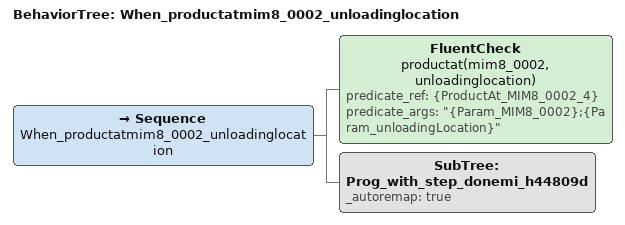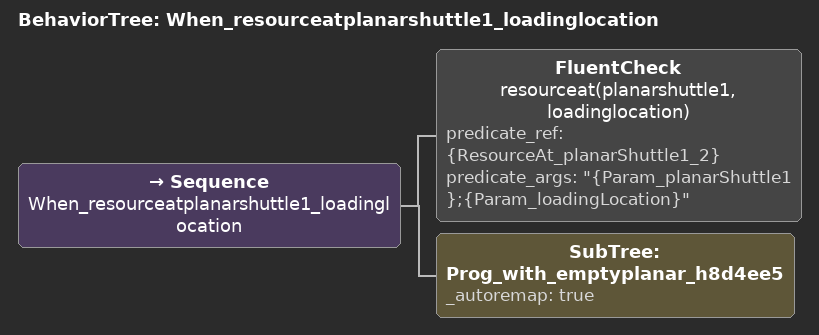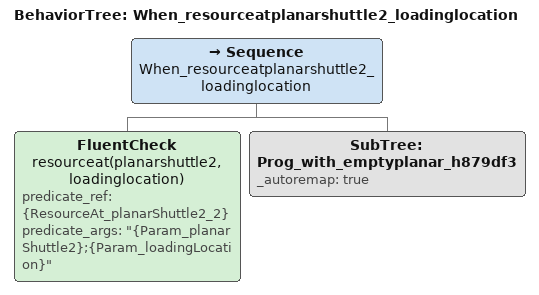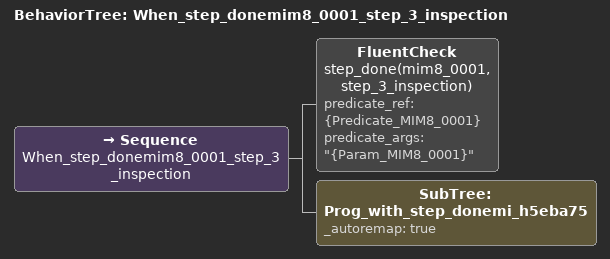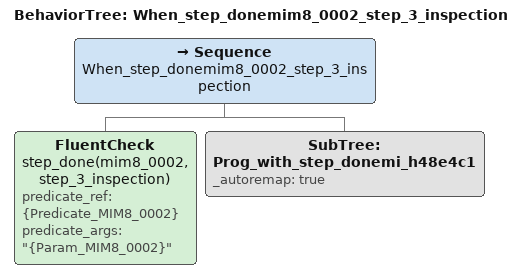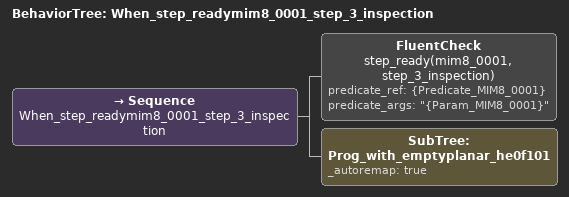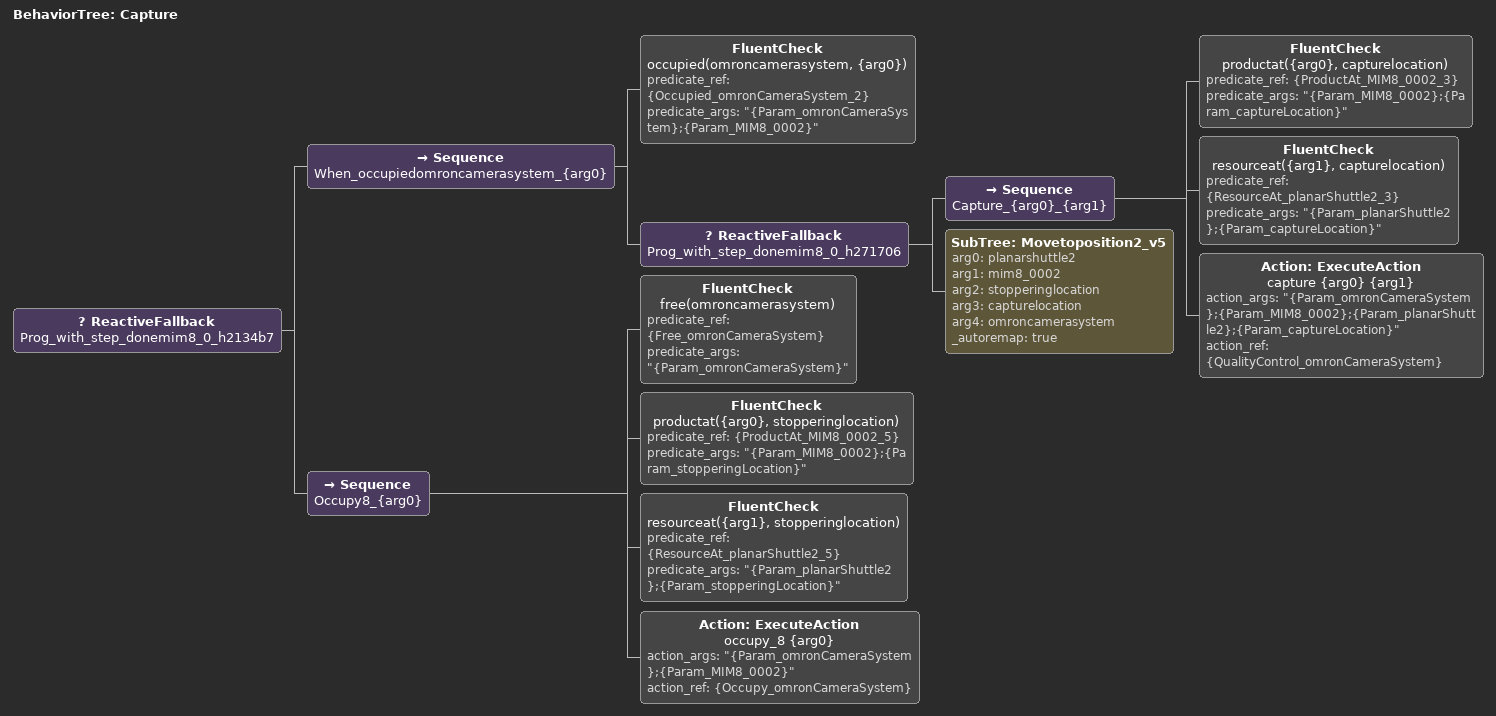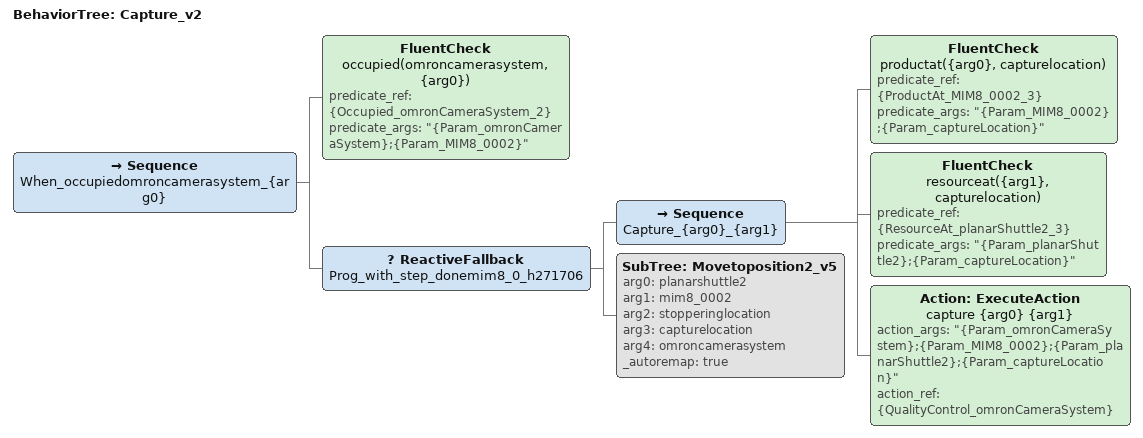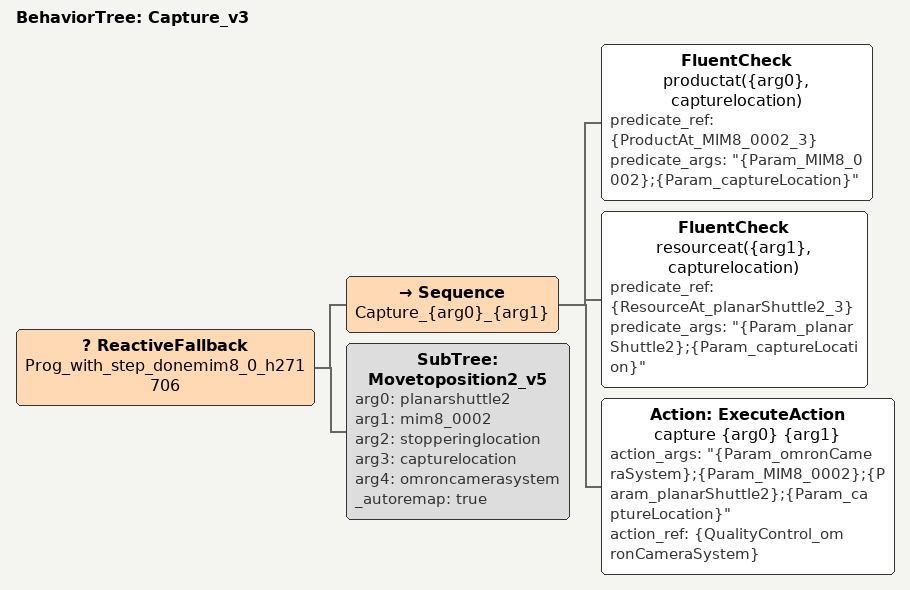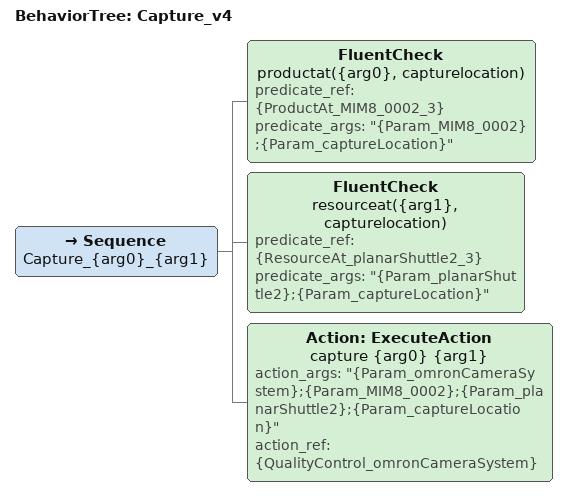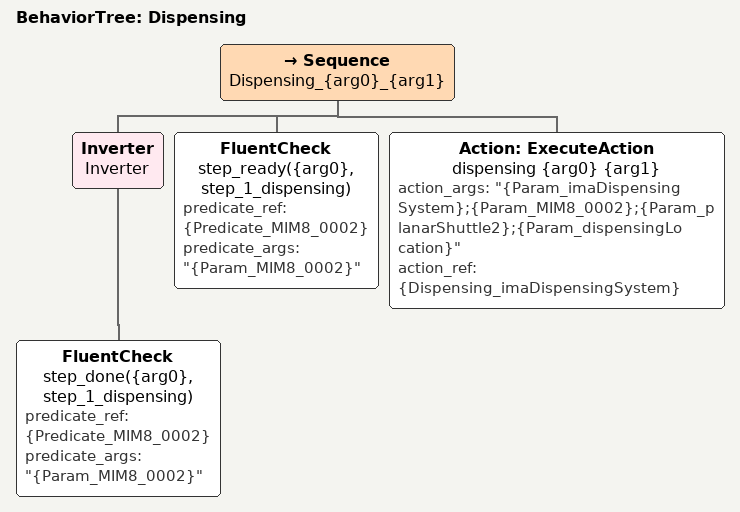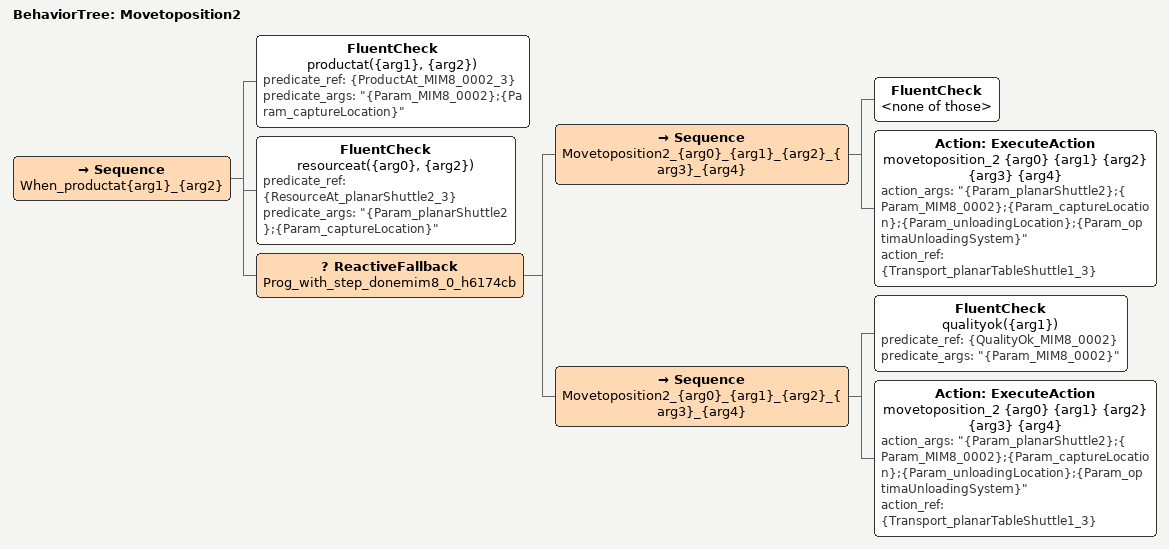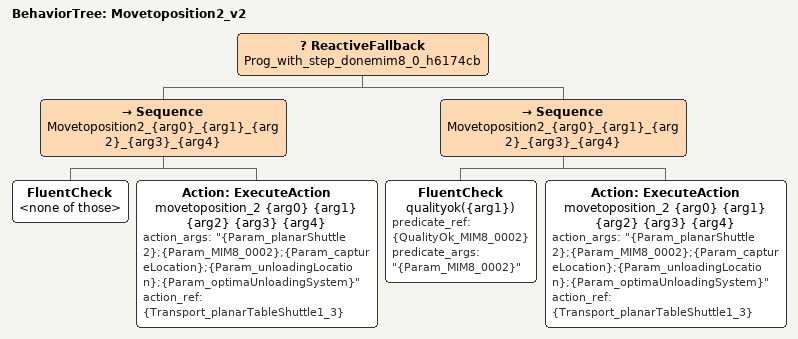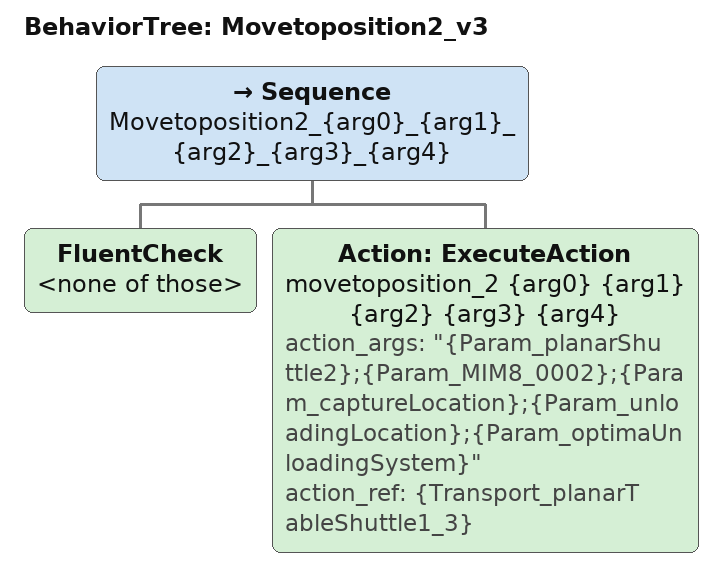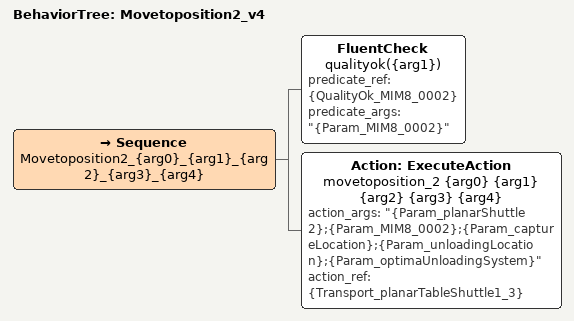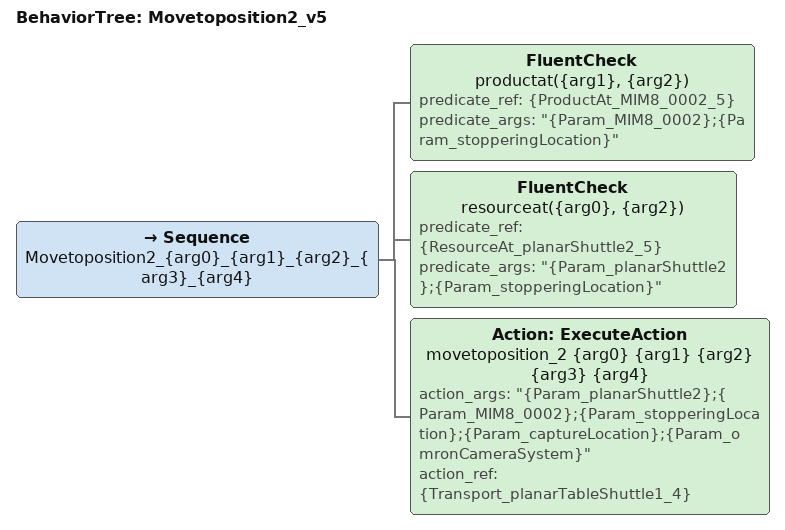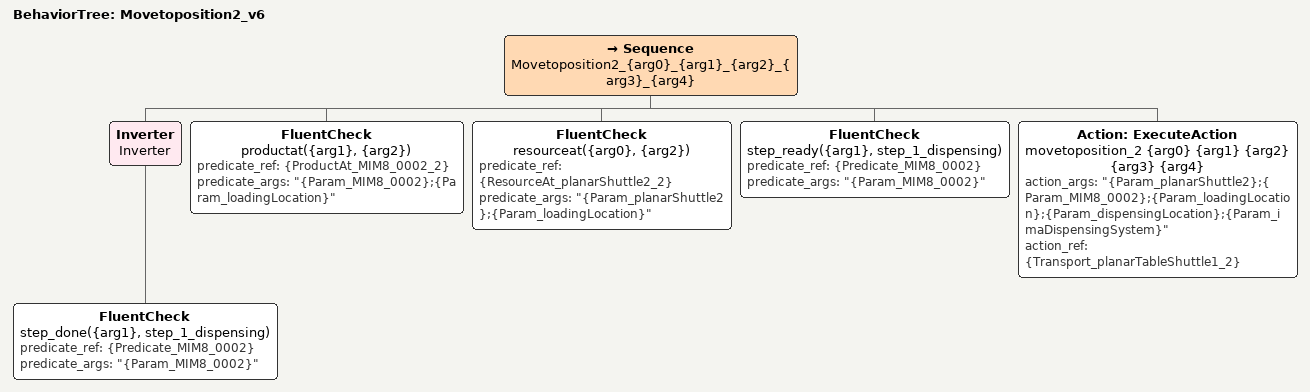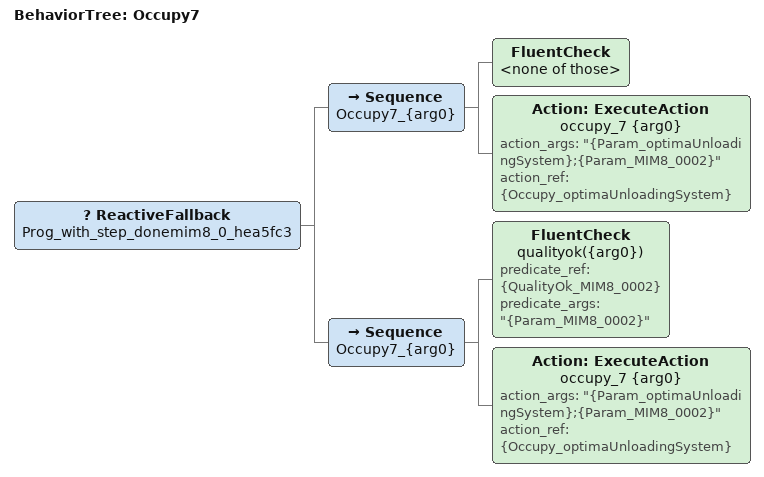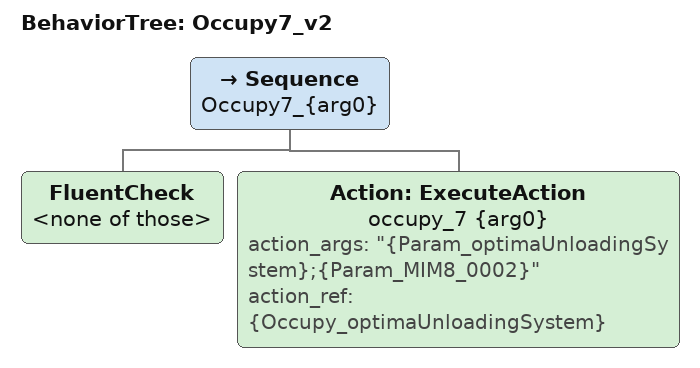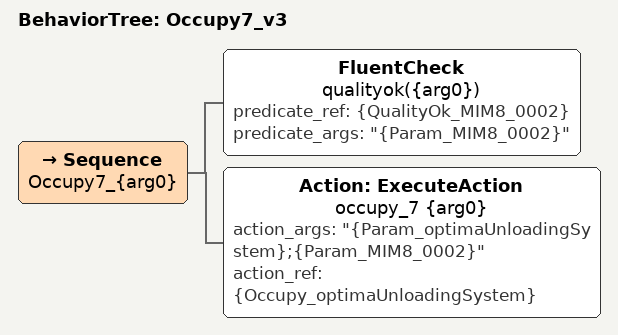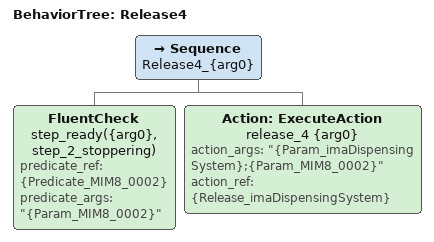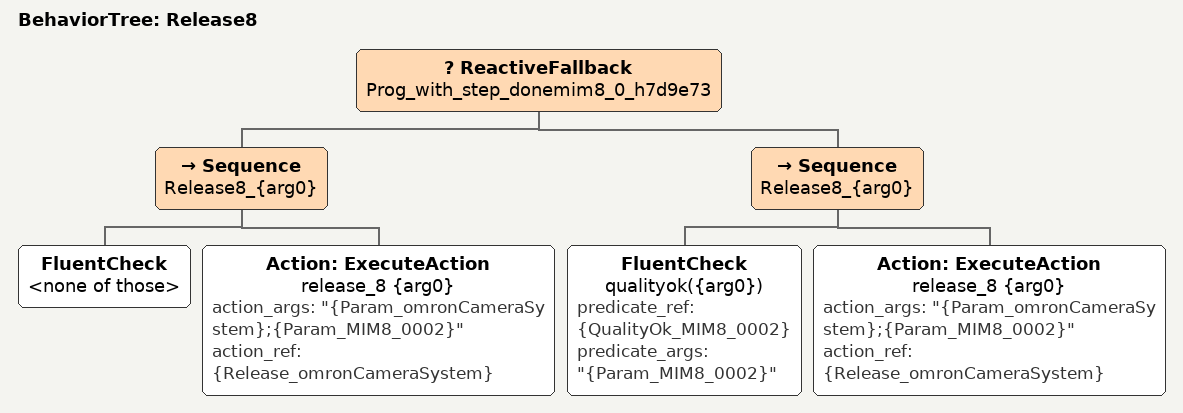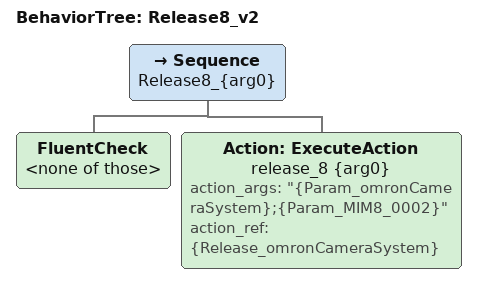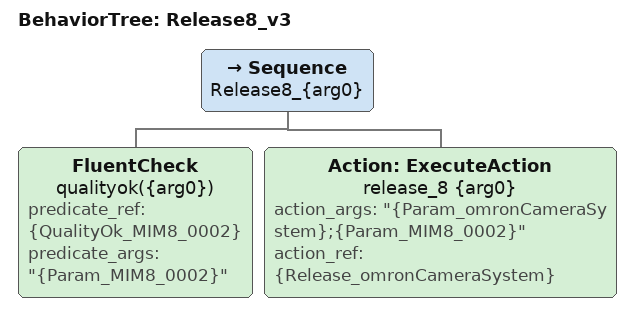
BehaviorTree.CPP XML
<BehaviorTree ID="When_productatmim8_0002_unloadinglocation">
  <Sequence name="When_productatmim8_0002_unloadinglocation">
    <FluentCheck name="productat(mim8_0002, unloadinglocation)" predicate_ref="{ProductAt_MIM8_0002_4}" predicate_args="&quot;{Param_MIM8_0002};{Param_unloadingLocation}&quot;"/>
    <SubTree ID="Prog_with_step_donemi_h44809d" _autoremap="true"/>
  </Sequence>
</BehaviorTree>

<BehaviorTree ID="When_resourceatplanarshuttle1_loadinglocation">
  <Sequence name="When_resourceatplanarshuttle1_loadinglocation">
    <FluentCheck name="resourceat(planarshuttle1, loadinglocation)" predicate_ref="{ResourceAt_planarShuttle1_2}" predicate_args="&quot;{Param_planarShuttle1};{Param_loadingLocation}&quot;"/>
    <SubTree ID="Prog_with_emptyplanar_h8d4ee5" _autoremap="true"/>
  </Sequence>
</BehaviorTree>

<BehaviorTree ID="When_resourceatplanarshuttle2_loadinglocation">
  <Sequence name="When_resourceatplanarshuttle2_loadinglocation">
    <FluentCheck name="resourceat(planarshuttle2, loadinglocation)" predicate_ref="{ResourceAt_planarShuttle2_2}" predicate_args="&quot;{Param_planarShuttle2};{Param_loadingLocation}&quot;"/>
    <SubTree ID="Prog_with_emptyplanar_h879df3" _autoremap="true"/>
  </Sequence>
</BehaviorTree>

<BehaviorTree ID="When_step_donemim8_0001_step_3_inspection">
  <Sequence name="When_step_donemim8_0001_step_3_inspection">
    <FluentCheck name="step_done(mim8_0001, step_3_inspection)" predicate_ref="{Predicate_MIM8_0001}" predicate_args="&quot;{Param_MIM8_0001}&quot;"/>
    <SubTree ID="Prog_with_step_donemi_h5eba75" _autoremap="true"/>
  </Sequence>
</BehaviorTree>

<BehaviorTree ID="When_step_donemim8_0002_step_3_inspection">
  <Sequence name="When_step_donemim8_0002_step_3_inspection">
    <FluentCheck name="step_done(mim8_0002, step_3_inspection)" predicate_ref="{Predicate_MIM8_0002}" predicate_args="&quot;{Param_MIM8_0002}&quot;"/>
    <SubTree ID="Prog_with_step_donemi_h48e4c1" _autoremap="true"/>
  </Sequence>
</BehaviorTree>

<BehaviorTree ID="When_step_readymim8_0001_step_3_inspection">
  <Sequence name="When_step_readymim8_0001_step_3_inspection">
    <FluentCheck name="step_ready(mim8_0001, step_3_inspection)" predicate_ref="{Predicate_MIM8_0001}" predicate_args="&quot;{Param_MIM8_0001}&quot;"/>
    <SubTree ID="Prog_with_emptyplanar_he0f101" _autoremap="true"/>
  </Sequence>
</BehaviorTree>

<BehaviorTree ID="Capture">
  <ReactiveFallback name="Prog_with_step_donemim8_0_h2134b7">
    <Sequence name="When_occupiedomroncamerasystem_{arg0}">
      <FluentCheck name="occupied(omroncamerasystem, {arg0})" predicate_ref="{Occupied_omronCameraSystem_2}" predicate_args="&quot;{Param_omronCameraSystem};{Param_MIM8_0002}&quot;"/>
      <ReactiveFallback name="Prog_with_step_donemim8_0_h271706">
        <Sequence name="Capture_{arg0}_{arg1}">
          <FluentCheck name="productat({arg0}, capturelocation)" predicate_ref="{ProductAt_MIM8_0002_3}" predicate_args="&quot;{Param_MIM8_0002};{Param_captureLocation}&quot;"/>
          <FluentCheck name="resourceat({arg1}, capturelocation)" predicate_ref="{ResourceAt_planarShuttle2_3}" predicate_args="&quot;{Param_planarShuttle2};{Param_captureLocation}&quot;"/>
          <Action ID="ExecuteAction" name="capture {arg0} {arg1}" action_args="&quot;{Param_omronCameraSystem};{Param_MIM8_0002};{Param_planarShuttle2};{Param_captureLocation}&quot;" action_ref="{QualityControl_omronCameraSystem}"/>
        </Sequence>
        <SubTree ID="Movetoposition2_v5" arg0="planarshuttle2" arg1="mim8_0002" arg2="stopperinglocation" arg3="capturelocation" arg4="omroncamerasystem" _autoremap="true"/>
      </ReactiveFallback>
    </Sequence>
    <Sequence name="Occupy8_{arg0}">
      <FluentCheck name="free(omroncamerasystem)" predicate_ref="{Free_omronCameraSystem}" predicate_args="&quot;{Param_omronCameraSystem}&quot;"/>
      <FluentCheck name="productat({arg0}, stopperinglocation)" predicate_ref="{ProductAt_MIM8_0002_5}" predicate_args="&quot;{Param_MIM8_0002};{Param_stopperingLocation}&quot;"/>
      <FluentCheck name="resourceat({arg1}, stopperinglocation)" predicate_ref="{ResourceAt_planarShuttle2_5}" predicate_args="&quot;{Param_planarShuttle2};{Param_stopperingLocation}&quot;"/>
      <Action ID="ExecuteAction" name="occupy_8 {arg0}" action_args="&quot;{Param_omronCameraSystem};{Param_MIM8_0002}&quot;" action_ref="{Occupy_omronCameraSystem}"/>
    </Sequence>
  </ReactiveFallback>
</BehaviorTree>

<BehaviorTree ID="Capture_v2">
  <Sequence name="When_occupiedomroncamerasystem_{arg0}">
    <FluentCheck name="occupied(omroncamerasystem, {arg0})" predicate_ref="{Occupied_omronCameraSystem_2}" predicate_args="&quot;{Param_omronCameraSystem};{Param_MIM8_0002}&quot;"/>
    <ReactiveFallback name="Prog_with_step_donemim8_0_h271706">
      <Sequence name="Capture_{arg0}_{arg1}">
        <FluentCheck name="productat({arg0}, capturelocation)" predicate_ref="{ProductAt_MIM8_0002_3}" predicate_args="&quot;{Param_MIM8_0002};{Param_captureLocation}&quot;"/>
        <FluentCheck name="resourceat({arg1}, capturelocation)" predicate_ref="{ResourceAt_planarShuttle2_3}" predicate_args="&quot;{Param_planarShuttle2};{Param_captureLocation}&quot;"/>
        <Action ID="ExecuteAction" name="capture {arg0} {arg1}" action_args="&quot;{Param_omronCameraSystem};{Param_MIM8_0002};{Param_planarShuttle2};{Param_captureLocation}&quot;" action_ref="{QualityControl_omronCameraSystem}"/>
      </Sequence>
      <SubTree ID="Movetoposition2_v5" arg0="planarshuttle2" arg1="mim8_0002" arg2="stopperinglocation" arg3="capturelocation" arg4="omroncamerasystem" _autoremap="true"/>
    </ReactiveFallback>
  </Sequence>
</BehaviorTree>

<BehaviorTree ID="Capture_v3">
  <ReactiveFallback name="Prog_with_step_donemim8_0_h271706">
    <Sequence name="Capture_{arg0}_{arg1}">
      <FluentCheck name="productat({arg0}, capturelocation)" predicate_ref="{ProductAt_MIM8_0002_3}" predicate_args="&quot;{Param_MIM8_0002};{Param_captureLocation}&quot;"/>
      <FluentCheck name="resourceat({arg1}, capturelocation)" predicate_ref="{ResourceAt_planarShuttle2_3}" predicate_args="&quot;{Param_planarShuttle2};{Param_captureLocation}&quot;"/>
      <Action ID="ExecuteAction" name="capture {arg0} {arg1}" action_args="&quot;{Param_omronCameraSystem};{Param_MIM8_0002};{Param_planarShuttle2};{Param_captureLocation}&quot;" action_ref="{QualityControl_omronCameraSystem}"/>
    </Sequence>
    <SubTree ID="Movetoposition2_v5" arg0="planarshuttle2" arg1="mim8_0002" arg2="stopperinglocation" arg3="capturelocation" arg4="omroncamerasystem" _autoremap="true"/>
  </ReactiveFallback>
</BehaviorTree>

<BehaviorTree ID="Capture_v4">
  <Sequence name="Capture_{arg0}_{arg1}">
    <FluentCheck name="productat({arg0}, capturelocation)" predicate_ref="{ProductAt_MIM8_0002_3}" predicate_args="&quot;{Param_MIM8_0002};{Param_captureLocation}&quot;"/>
    <FluentCheck name="resourceat({arg1}, capturelocation)" predicate_ref="{ResourceAt_planarShuttle2_3}" predicate_args="&quot;{Param_planarShuttle2};{Param_captureLocation}&quot;"/>
    <Action ID="ExecuteAction" name="capture {arg0} {arg1}" action_args="&quot;{Param_omronCameraSystem};{Param_MIM8_0002};{Param_planarShuttle2};{Param_captureLocation}&quot;" action_ref="{QualityControl_omronCameraSystem}"/>
  </Sequence>
</BehaviorTree>

<BehaviorTree ID="Dispensing">
  <Sequence name="Dispensing_{arg0}_{arg1}">
    <Inverter name="Inverter">
      <FluentCheck name="step_done({arg0}, step_1_dispensing)" predicate_ref="{Predicate_MIM8_0002}" predicate_args="&quot;{Param_MIM8_0002}&quot;"/>
    </Inverter>
    <FluentCheck name="step_ready({arg0}, step_1_dispensing)" predicate_ref="{Predicate_MIM8_0002}" predicate_args="&quot;{Param_MIM8_0002}&quot;"/>
    <Action ID="ExecuteAction" name="dispensing {arg0} {arg1}" action_args="&quot;{Param_imaDispensingSystem};{Param_MIM8_0002};{Param_planarShuttle2};{Param_dispensingLocation}&quot;" action_ref="{Dispensing_imaDispensingSystem}"/>
  </Sequence>
</BehaviorTree>

<BehaviorTree ID="Movetoposition2">
  <Sequence name="When_productat{arg1}_{arg2}">
    <FluentCheck name="productat({arg1}, {arg2})" predicate_ref="{ProductAt_MIM8_0002_3}" predicate_args="&quot;{Param_MIM8_0002};{Param_captureLocation}&quot;"/>
    <FluentCheck name="resourceat({arg0}, {arg2})" predicate_ref="{ResourceAt_planarShuttle2_3}" predicate_args="&quot;{Param_planarShuttle2};{Param_captureLocation}&quot;"/>
    <ReactiveFallback name="Prog_with_step_donemim8_0_h6174cb">
      <Sequence name="Movetoposition2_{arg0}_{arg1}_{arg2}_{arg3}_{arg4}">
        <FluentCheck name="&lt;none of those>"/>
        <Action ID="ExecuteAction" name="movetoposition_2 {arg0} {arg1} {arg2} {arg3} {arg4}" action_args="&quot;{Param_planarShuttle2};{Param_MIM8_0002};{Param_captureLocation};{Param_unloadingLocation};{Param_optimaUnloadingSystem}&quot;" action_ref="{Transport_planarTableShuttle1_3}"/>
      </Sequence>
      <Sequence name="Movetoposition2_{arg0}_{arg1}_{arg2}_{arg3}_{arg4}">
        <FluentCheck name="qualityok({arg1})" predicate_ref="{QualityOk_MIM8_0002}" predicate_args="&quot;{Param_MIM8_0002}&quot;"/>
        <Action ID="ExecuteAction" name="movetoposition_2 {arg0} {arg1} {arg2} {arg3} {arg4}" action_args="&quot;{Param_planarShuttle2};{Param_MIM8_0002};{Param_captureLocation};{Param_unloadingLocation};{Param_optimaUnloadingSystem}&quot;" action_ref="{Transport_planarTableShuttle1_3}"/>
      </Sequence>
    </ReactiveFallback>
  </Sequence>
</BehaviorTree>

<BehaviorTree ID="Movetoposition2_v2">
  <ReactiveFallback name="Prog_with_step_donemim8_0_h6174cb">
    <Sequence name="Movetoposition2_{arg0}_{arg1}_{arg2}_{arg3}_{arg4}">
      <FluentCheck name="&lt;none of those>"/>
      <Action ID="ExecuteAction" name="movetoposition_2 {arg0} {arg1} {arg2} {arg3} {arg4}" action_args="&quot;{Param_planarShuttle2};{Param_MIM8_0002};{Param_captureLocation};{Param_unloadingLocation};{Param_optimaUnloadingSystem}&quot;" action_ref="{Transport_planarTableShuttle1_3}"/>
    </Sequence>
    <Sequence name="Movetoposition2_{arg0}_{arg1}_{arg2}_{arg3}_{arg4}">
      <FluentCheck name="qualityok({arg1})" predicate_ref="{QualityOk_MIM8_0002}" predicate_args="&quot;{Param_MIM8_0002}&quot;"/>
      <Action ID="ExecuteAction" name="movetoposition_2 {arg0} {arg1} {arg2} {arg3} {arg4}" action_args="&quot;{Param_planarShuttle2};{Param_MIM8_0002};{Param_captureLocation};{Param_unloadingLocation};{Param_optimaUnloadingSystem}&quot;" action_ref="{Transport_planarTableShuttle1_3}"/>
    </Sequence>
  </ReactiveFallback>
</BehaviorTree>

<BehaviorTree ID="Movetoposition2_v3">
  <Sequence name="Movetoposition2_{arg0}_{arg1}_{arg2}_{arg3}_{arg4}">
    <FluentCheck name="&lt;none of those>"/>
    <Action ID="ExecuteAction" name="movetoposition_2 {arg0} {arg1} {arg2} {arg3} {arg4}" action_args="&quot;{Param_planarShuttle2};{Param_MIM8_0002};{Param_captureLocation};{Param_unloadingLocation};{Param_optimaUnloadingSystem}&quot;" action_ref="{Transport_planarTableShuttle1_3}"/>
  </Sequence>
</BehaviorTree>

<BehaviorTree ID="Movetoposition2_v4">
  <Sequence name="Movetoposition2_{arg0}_{arg1}_{arg2}_{arg3}_{arg4}">
    <FluentCheck name="qualityok({arg1})" predicate_ref="{QualityOk_MIM8_0002}" predicate_args="&quot;{Param_MIM8_0002}&quot;"/>
    <Action ID="ExecuteAction" name="movetoposition_2 {arg0} {arg1} {arg2} {arg3} {arg4}" action_args="&quot;{Param_planarShuttle2};{Param_MIM8_0002};{Param_captureLocation};{Param_unloadingLocation};{Param_optimaUnloadingSystem}&quot;" action_ref="{Transport_planarTableShuttle1_3}"/>
  </Sequence>
</BehaviorTree>

<BehaviorTree ID="Movetoposition2_v5">
  <Sequence name="Movetoposition2_{arg0}_{arg1}_{arg2}_{arg3}_{arg4}">
    <FluentCheck name="productat({arg1}, {arg2})" predicate_ref="{ProductAt_MIM8_0002_5}" predicate_args="&quot;{Param_MIM8_0002};{Param_stopperingLocation}&quot;"/>
    <FluentCheck name="resourceat({arg0}, {arg2})" predicate_ref="{ResourceAt_planarShuttle2_5}" predicate_args="&quot;{Param_planarShuttle2};{Param_stopperingLocation}&quot;"/>
    <Action ID="ExecuteAction" name="movetoposition_2 {arg0} {arg1} {arg2} {arg3} {arg4}" action_args="&quot;{Param_planarShuttle2};{Param_MIM8_0002};{Param_stopperingLocation};{Param_captureLocation};{Param_omronCameraSystem}&quot;" action_ref="{Transport_planarTableShuttle1_4}"/>
  </Sequence>
</BehaviorTree>

<BehaviorTree ID="Movetoposition2_v6">
  <Sequence name="Movetoposition2_{arg0}_{arg1}_{arg2}_{arg3}_{arg4}">
    <Inverter name="Inverter">
      <FluentCheck name="step_done({arg1}, step_1_dispensing)" predicate_ref="{Predicate_MIM8_0002}" predicate_args="&quot;{Param_MIM8_0002}&quot;"/>
    </Inverter>
    <FluentCheck name="productat({arg1}, {arg2})" predicate_ref="{ProductAt_MIM8_0002_2}" predicate_args="&quot;{Param_MIM8_0002};{Param_loadingLocation}&quot;"/>
    <FluentCheck name="resourceat({arg0}, {arg2})" predicate_ref="{ResourceAt_planarShuttle2_2}" predicate_args="&quot;{Param_planarShuttle2};{Param_loadingLocation}&quot;"/>
    <FluentCheck name="step_ready({arg1}, step_1_dispensing)" predicate_ref="{Predicate_MIM8_0002}" predicate_args="&quot;{Param_MIM8_0002}&quot;"/>
    <Action ID="ExecuteAction" name="movetoposition_2 {arg0} {arg1} {arg2} {arg3} {arg4}" action_args="&quot;{Param_planarShuttle2};{Param_MIM8_0002};{Param_loadingLocation};{Param_dispensingLocation};{Param_imaDispensingSystem}&quot;" action_ref="{Transport_planarTableShuttle1_2}"/>
  </Sequence>
</BehaviorTree>

<BehaviorTree ID="Occupy7">
  <ReactiveFallback name="Prog_with_step_donemim8_0_hea5fc3">
    <Sequence name="Occupy7_{arg0}">
      <FluentCheck name="&lt;none of those>"/>
      <Action ID="ExecuteAction" name="occupy_7 {arg0}" action_args="&quot;{Param_optimaUnloadingSystem};{Param_MIM8_0002}&quot;" action_ref="{Occupy_optimaUnloadingSystem}"/>
    </Sequence>
    <Sequence name="Occupy7_{arg0}">
      <FluentCheck name="qualityok({arg0})" predicate_ref="{QualityOk_MIM8_0002}" predicate_args="&quot;{Param_MIM8_0002}&quot;"/>
      <Action ID="ExecuteAction" name="occupy_7 {arg0}" action_args="&quot;{Param_optimaUnloadingSystem};{Param_MIM8_0002}&quot;" action_ref="{Occupy_optimaUnloadingSystem}"/>
    </Sequence>
  </ReactiveFallback>
</BehaviorTree>

<BehaviorTree ID="Occupy7_v2">
  <Sequence name="Occupy7_{arg0}">
    <FluentCheck name="&lt;none of those>"/>
    <Action ID="ExecuteAction" name="occupy_7 {arg0}" action_args="&quot;{Param_optimaUnloadingSystem};{Param_MIM8_0002}&quot;" action_ref="{Occupy_optimaUnloadingSystem}"/>
  </Sequence>
</BehaviorTree>

<BehaviorTree ID="Occupy7_v3">
  <Sequence name="Occupy7_{arg0}">
    <FluentCheck name="qualityok({arg0})" predicate_ref="{QualityOk_MIM8_0002}" predicate_args="&quot;{Param_MIM8_0002}&quot;"/>
    <Action ID="ExecuteAction" name="occupy_7 {arg0}" action_args="&quot;{Param_optimaUnloadingSystem};{Param_MIM8_0002}&quot;" action_ref="{Occupy_optimaUnloadingSystem}"/>
  </Sequence>
</BehaviorTree>

<BehaviorTree ID="Release4">
  <Sequence name="Release4_{arg0}">
    <FluentCheck name="step_ready({arg0}, step_2_stoppering)" predicate_ref="{Predicate_MIM8_0002}" predicate_args="&quot;{Param_MIM8_0002}&quot;"/>
    <Action ID="ExecuteAction" name="release_4 {arg0}" action_args="&quot;{Param_imaDispensingSystem};{Param_MIM8_0002}&quot;" action_ref="{Release_imaDispensingSystem}"/>
  </Sequence>
</BehaviorTree>

<BehaviorTree ID="Release8">
  <ReactiveFallback name="Prog_with_step_donemim8_0_h7d9e73">
    <Sequence name="Release8_{arg0}">
      <FluentCheck name="&lt;none of those>"/>
      <Action ID="ExecuteAction" name="release_8 {arg0}" action_args="&quot;{Param_omronCameraSystem};{Param_MIM8_0002}&quot;" action_ref="{Release_omronCameraSystem}"/>
    </Sequence>
    <Sequence name="Release8_{arg0}">
      <FluentCheck name="qualityok({arg0})" predicate_ref="{QualityOk_MIM8_0002}" predicate_args="&quot;{Param_MIM8_0002}&quot;"/>
      <Action ID="ExecuteAction" name="release_8 {arg0}" action_args="&quot;{Param_omronCameraSystem};{Param_MIM8_0002}&quot;" action_ref="{Release_omronCameraSystem}"/>
    </Sequence>
  </ReactiveFallback>
</BehaviorTree>

<BehaviorTree ID="Release8_v2">
  <Sequence name="Release8_{arg0}">
    <FluentCheck name="&lt;none of those>"/>
    <Action ID="ExecuteAction" name="release_8 {arg0}" action_args="&quot;{Param_omronCameraSystem};{Param_MIM8_0002}&quot;" action_ref="{Release_omronCameraSystem}"/>
  </Sequence>
</BehaviorTree>

<BehaviorTree ID="Release8_v3">
  <Sequence name="Release8_{arg0}">
    <FluentCheck name="qualityok({arg0})" predicate_ref="{QualityOk_MIM8_0002}" predicate_args="&quot;{Param_MIM8_0002}&quot;"/>
    <Action ID="ExecuteAction" name="release_8 {arg0}" action_args="&quot;{Param_omronCameraSystem};{Param_MIM8_0002}&quot;" action_ref="{Release_omronCameraSystem}"/>
  </Sequence>
</BehaviorTree>
